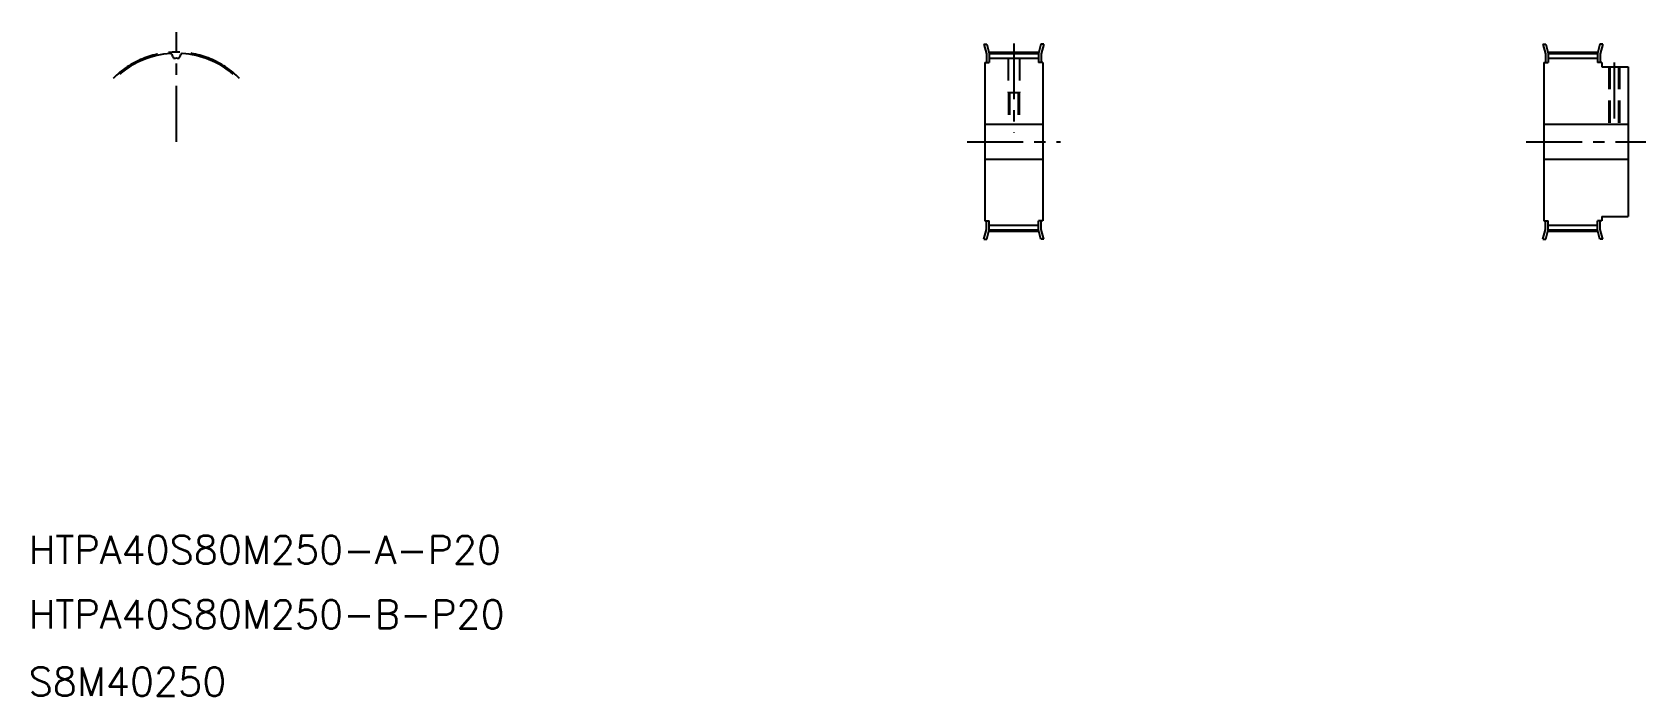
# Model space of a CAD drawing. Extents: x 52 to 970, y 50 to 427.
import ezdxf

# ---------------------------------------------------------------- set-up
doc = ezdxf.new("R2010")
doc.units = 0
doc.linetypes.add('CENTER', pattern=[50.8, 31.75, -6.35, 6.35, -6.35])
doc.linetypes.add('DASHED', pattern=[19.05, 12.7, -6.35])
doc.layers.get('0').update_dxf_attribs({"linetype": 'CONTINUOUS'})
doc.layers.add('CENTER', color=1, linetype='CENTER')
doc.styles.get("Standard").update_dxf_attribs({"font": 'txt', "bigfont": 'BIGFONT'})

msp = doc.modelspace()

# ---------------------------------------------------------------- linework, layer by layer
at = {"color": 7, "linetype": 'CONTINUOUS'}
for p, q in [((593.51, 420.68), (594.97, 415.21)), ((593.51, 420.68), (595.16, 420.68)), ((594.97, 415.21), (594.97, 410.18)), ((595.16, 420.68), (596.57, 415.43)), ((596.57, 415.43), (624.57, 415.43)), ((596.57, 415.43), (596.57, 410.18)), ((625.98, 420.68), (624.57, 415.43)), ((624.57, 415.43), (624.57, 410.18)), ((627.64, 420.68), (625.98, 420.68)), ((627.64, 420.68), (626.17, 415.21)), ((626.17, 415.21), (626.17, 410.18)), ((911.51, 420.68), (913.16, 420.68)), ((911.51, 420.68), (912.97, 415.21)), ((912.97, 415.21), (912.97, 410.18)), ((913.16, 420.68), (914.57, 415.43)), ((914.57, 415.43), (942.57, 415.43)), ((914.57, 415.43), (914.57, 410.18)), ((943.98, 420.68), (942.57, 415.43)), ((942.57, 415.43), (942.57, 410.18)), ((945.64, 420.68), (943.98, 420.68)), ((945.64, 420.68), (944.17, 415.21)), ((944.17, 415.21), (944.17, 410.18)), ((594.07, 410.18), (594.07, 320.18)), ((594.07, 410.18), (596.57, 410.18)), ((596.57, 412.6), (624.57, 412.6)), ((627.07, 410.18), (624.57, 410.18)), ((627.07, 410.18), (627.07, 320.18)), ((912.07, 410.18), (912.07, 320.18)), ((912.07, 410.18), (914.57, 410.18)), ((914.57, 412.6), (942.57, 412.6)), ((945.07, 410.18), (942.57, 410.18)), ((945.07, 410.18), (945.07, 407.68)), ((945.07, 407.68), (960.07, 407.68)), ((960.07, 407.68), (960.07, 322.68)), ((912.07, 387.68), (912.07, 387.68)), ((594.07, 375.18), (627.07, 375.18)), ((912.07, 375.18), (960.07, 375.18)), ((912.07, 365.18), (912.07, 365.18)), ((594.07, 355.18), (627.07, 355.18)), ((912.07, 355.18), (960.07, 355.18)), ((945.07, 322.68), (960.07, 322.68)), ((945.07, 322.68), (945.07, 320.18)), ((593.51, 309.68), (594.97, 315.15)), ((594.07, 320.18), (596.57, 320.18)), ((594.97, 315.15), (594.97, 320.18)), ((595.16, 309.68), (596.57, 314.94)), ((596.57, 314.94), (596.57, 320.18)), ((596.57, 317.77), (624.57, 317.77)), ((596.57, 314.94), (624.57, 314.94)), ((624.57, 314.94), (624.57, 320.18)), ((627.07, 320.18), (624.57, 320.18)), ((625.98, 309.68), (624.57, 314.94)), ((626.17, 315.15), (626.17, 320.18)), ((627.64, 309.68), (626.17, 315.15)), ((911.51, 309.68), (912.97, 315.15)), ((912.07, 320.18), (914.57, 320.18)), ((912.97, 315.15), (912.97, 320.18)), ((913.16, 309.68), (914.57, 314.94)), ((914.57, 314.94), (914.57, 320.18)), ((914.57, 317.77), (942.57, 317.77)), ((914.57, 314.94), (942.57, 314.94)), ((942.57, 314.94), (942.57, 320.18)), ((945.07, 320.18), (942.57, 320.18)), ((943.98, 309.68), (942.57, 314.94)), ((944.17, 315.15), (944.17, 320.18)), ((945.64, 309.68), (944.17, 315.15)), ((593.51, 309.68), (595.16, 309.68)), ((627.64, 309.68), (625.98, 309.68)), ((911.51, 309.68), (913.16, 309.68)), ((945.64, 309.68), (943.98, 309.68))]:
    msp.add_line(p, q, dxfattribs=at)
at = {"color": 3, "linetype": 'DASHED'}
for p, q in [((607.32, 412.6), (607.32, 393.18)), ((613.82, 412.6), (613.82, 393.18)), ((949.07, 407.68), (949.07, 375.18)), ((949.61, 407.68), (949.61, 375.18)), ((954.53, 407.68), (954.53, 375.18)), ((955.07, 407.68), (955.07, 375.18)), ((607.32, 393.18), (613.82, 393.18)), ((607.57, 393.18), (607.57, 375.18)), ((608.11, 393.18), (608.11, 375.18)), ((613.03, 393.18), (613.03, 375.18)), ((613.57, 393.18), (613.57, 375.18))]:
    msp.add_line(p, q, dxfattribs=at)
at = {"color": 7, "linetype": 'CONTINUOUS'}
for centre, radius, start, end in [((134.04, 365.18), 50.24, 93.78451, 130), ((130.78, 414.57), 0.75, 14.13564, 93.78451), ((136.64, 416.04), 5.3, 194.13564, 218.72311), ((131.44, 416.04), 5.3, 321.27689, 345.86436), ((137.31, 414.57), 0.75, 86.21549, 165.86436), ((134.04, 365.18), 50.24, 50, 86.21549), ((132.82, 412.98), 0.4, 218.72311, 271.46553), ((134.04, 365.18), 47.41, 90, 91.46553), ((134.04, 365.18), 47.41, 88.53447, 90), ((135.27, 412.98), 0.4, 268.53447, 321.27689)]:
    msp.add_arc(centre, radius, start, end, dxfattribs=at)
at = {"layer": 'CENTER', "color": 1, "linetype": 'CENTER'}
for p, q in [((134.04, 365.18), (134.04, 427.41)), ((596.57, 416.11), (624.57, 416.11)), ((610.57, 421.11), (610.57, 370.18)), ((914.57, 416.11), (942.57, 416.11)), ((952.07, 410.18), (952.07, 372.68)), ((584.07, 365.18), (637.07, 365.18)), ((902.07, 365.18), (970.07, 365.18)), ((596.57, 314.25), (624.57, 314.25)), ((914.57, 314.25), (942.57, 314.25))]:
    msp.add_line(p, q, dxfattribs=at)
msp.add_arc((134.04, 365.18), 50.93, 45, 135, dxfattribs=at)

# ---------------------------------------------------------------- texts
at = {"color": 7, "linetype": 'CONTINUOUS'}
for s, p in [('HTPA40S80M250-A-P20', (50, 125)), ('HTPA40S80M250-B-P20', (50, 88.33)), ('S8M40250', (50, 50))]:
    msp.add_text(s, height=16, dxfattribs=at).set_placement(p)

doc.saveas('drawing.dxf')
